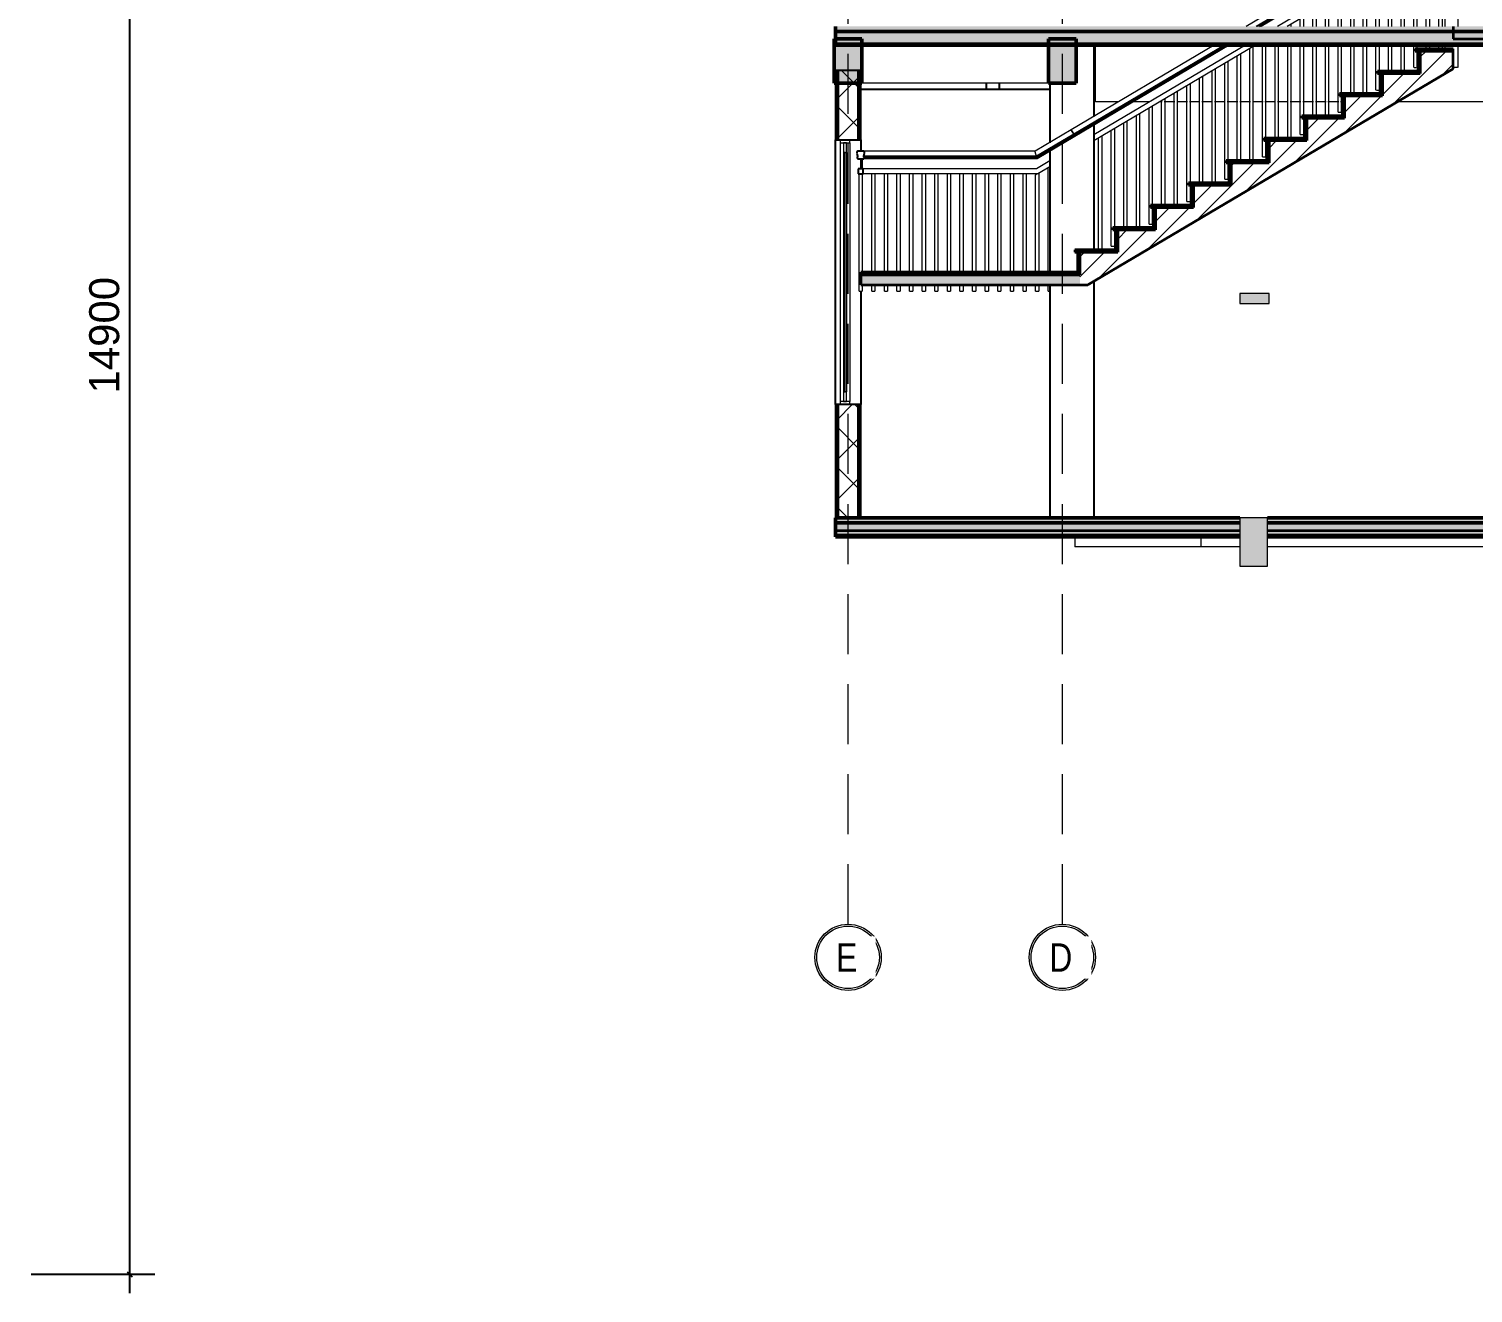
# Model space of a CAD drawing. Header units: millimetres. Extents: x -20510 to 108935, y -243239 to 20306.
# Drawn here: x 43600 to 55059, y -70150 to -60120 of the extents above; entities that cross this region are included whole.
import ezdxf

# ---------------------------------------------------------------- set-up
doc = ezdxf.new("R2010")
doc.units = ezdxf.units.MM
doc.linetypes.add('Hidden', pattern=[714.375, 476.25, -238.125])
for name, color, linetype, lineweight in [('A-ANNO-DIMS', 1, 'Continuous', 9), ('A-DETL', 8, 'Continuous', 9), ('A-DETL-GENF', 8, 'Continuous', 18), ('A-FLOR', 7, 'Continuous', 9), ('A-FLOR-HRAL', 2, 'Continuous', 9), ('A-FLOR-MCUT', 7, 'Continuous', 50), ('A-FLOR-PATT', 8, 'Continuous', 9), ('A-GLAZ', 4, 'Continuous', 18), ('A-WALL', 7, 'Continuous', 25), ('A-WALL-PATT', 8, 'Continuous', 18), ('S-BEAM', 7, 'Continuous', 9), ('S-COLS', 7, 'Continuous', 25), ('S-FNDN', 7, 'Continuous', 9), ('S-GRID', 1, 'Continuous', 9), ('S-GRID-IDEN', 1, 'Continuous', 9), ('S-STRS', 2, 'Continuous', 18)]:
    doc.layers.add(name, color=color, linetype=linetype, lineweight=lineweight)
doc.styles.add('Arial_1', font='arial.ttf', dxfattribs={"width": 0.8, "height": 200})
doc.styles.add('Arial_5', font='arial.ttf', dxfattribs={"height": 238.125})
doc.dimstyles.new('SecretInternalLinAngDimStyle5p4736185', dxfattribs={"dimscale": 304.8, "dimtxt": 242.94927, "dimasz": 0.130208, "dimexe": 0.656168, "dimexo": 0.0625, "dimgap": 0.260417, "dimtad": 1, "dimdec": 0, "dimrnd": 100, "dimzin": 0, "dimdsep": 46, "dimtxsty": 'Arial_5', "dimblk1": 'OBLIQUE', "dimblk2": 'OBLIQUE', "dimsah": 1, "dimcen": 0.09, "dimdle": 0.492126, "dimazin": 0, "dimtfac": 1, "dimtdec": 4, "dimtix": 1, "dimtmove": 0, "dimatfit": 3, "dimfxl": 2.624672, "dimfxlon": 1, "dimtvp": 1, "dimtolj": 1, "dimtzin": 0, "dimarcsym": 2})
pattern_1 = [(0, (59370.136, -57999.29), (304.8, 76.2), [25.146, -203.454, 25.146, -203.454, -1219.2]), (0, (59370.136, -57999.29), (304.8, 76.2), [-457.2, 25.146, -432.054, 25.146, -203.454, -533.4]), (0, (59370.136, -57999.29), (304.8, 76.2), [-1143, 25.146, -127.254, 25.146, -355.854]), (120, (59484.436, -57961.19), (-218.39114, 225.86454), [25.146, -203.454, 25.146, -203.454, -1219.2]), (120, (59484.436, -57961.19), (-218.39114, 225.86454), [-457.2, 25.146, -432.054, 25.146, -203.454, -533.4]), (120, (59484.436, -57961.19), (-218.39114, 225.86454), [-1143, 25.146, -127.254, 25.146, -355.854]), (240, (59522.536, -57808.79), (-86.40886, -302.06454), [25.146, -203.454, 25.146, -203.454, -1219.2]), (240, (59522.536, -57808.79), (-86.40886, -302.06454), [-457.2, 25.146, -432.054, 25.146, -203.454, -533.4]), (240, (59522.536, -57808.79), (-86.40886, -302.06454), [-1143, 25.146, -127.254, 25.146, -355.854])]
pattern_2 = [(45, (59370.14, -57999.29), (-79.5495, 79.5495), [])]

# ---------------------------------------------------------------- blocks, each defined once
blk = doc.blocks.new('_Oblique')
at = {"color": 0, "linetype": 'ByBlock', "lineweight": -2}
blk.add_line((-0.5, -0.5), (0.5, 0.5), dxfattribs=at)
blk = doc.blocks.new('DIMBLOCK89-03_MẶT BẰNG TẦNG 3')
at = {"layer": 'A-ANNO-DIMS', "color": 0, "lineweight": -2, "transparency": 16777216}
for p, q in [((44400, -70150), (44400, -54950)), ((43619, -55100), (44600, -55100)), ((43619, -70000), (44600, -70000))]:
    blk.add_line(p, q, dxfattribs=at)
at = {"layer": 'Defpoints', "color": 0, "transparency": 16777216}
for p in [(43600, -55100), (44400, -55100), (43600, -70000)]:
    blk.add_point(p, dxfattribs=at)
at = {"layer": 'A-ANNO-DIMS', "color": 0, "lineweight": -2, "transparency": 16777216, "xscale": 39.6875, "yscale": 39.6875, "zscale": 39.6875}
for p, rotation in [((44400, -55100), 90), ((44400, -70000), 270)]:
    blk.add_blockref('_Oblique', p, dxfattribs=dict(at, rotation=rotation))
at = {"layer": 'A-ANNO-DIMS', "color": 0, "transparency": 16777216, "insert": (44199, -62550), "char_height": 238.1, "width": 1098.88, "attachment_point": 5, "rotation": 90, "style": 'Arial_5'}
blk.add_mtext('\\A1;14900', dxfattribs=at)
blk = doc.blocks.new('CUA SO 2 CANH NHOM KINH O O THOANG - K3_3100x2100-2404852-MẶT CẮT 3-3')
at = {"layer": 'A-GLAZ'}
for p, q in [((-14887, 3000), (-14963, 3000)), ((-14963, 3000), (-14963, 2975)), ((-14887, 2975), (-14887, 3000)), ((-14963, 2975), (-14887, 2975)), ((-14912.5, 2975), (-14937.5, 2975)), ((-14937.5, 2975), (-14937.5, 2899)), ((-14937.5, 2899), (-14912.5, 2899)), ((-14922.5, 2899), (-14927.5, 2899)), ((-14927.5, 2899), (-14927.5, 1001)), ((-14922.5, 1001), (-14922.5, 2899)), ((-14912.5, 2899), (-14912.5, 2975)), ((-14887, 925), (-14963, 925)), ((-14963, 925), (-14963, 900)), ((-14912.5, 1001), (-14937.5, 1001)), ((-14937.5, 1001), (-14937.5, 925)), ((-14937.5, 925), (-14912.5, 925)), ((-14927.5, 1001), (-14922.5, 1001)), ((-14912.5, 925), (-14912.5, 1001)), ((-14887, 900), (-14887, 925)), ((-14963, 900), (-14887, 900))]:
    blk.add_line(p, q, dxfattribs=at)
at = {"layer": 'A-GLAZ', "lineweight": 18}
for p, q in [((-14963, 2975), (-14963, 925)), ((-14937.5, 2899), (-14937.5, 1001)), ((-14912.5, 2899), (-14912.5, 1001)), ((-14887, 2975), (-14887, 925))]:
    blk.add_line(p, q, dxfattribs=at)
blk = doc.blocks.new('M_Concrete-Rectangular-Column - COT250X350-V2-MẶT CẮT 3-3')
at = {"layer": 'S-COLS'}
for p, q in [((-12950, 3750), (-12950, 3184)), ((-13300, 3450), (-13300, 2977)), ((-12950, 3116), (-12950, 2127)), ((-13300, 2909), (-13300, 1950)), ((-13300, 1850), (-13300, 0)), ((-12950, 1879), (-12950, 0))]:
    blk.add_line(p, q, dxfattribs=at)
blk = doc.blocks.new('Railing - 150mm-2368385-MẶT CẮT 3-3')
at = {"layer": 'A-FLOR-HRAL'}
for p, q in [((-10150, 4698), (-10150, 4708)), ((-10075, 4708), (-10150, 4708)), ((-10075, 4708), (-10075, 4698)), ((-10175, 4679), (-10175, 4688)), ((-10050, 4688), (-10175, 4688)), ((-10050, 4679), (-10169, 4679)), ((-10162, 4688), (-10162, 4698)), ((-10062, 4698), (-10162, 4698)), ((-10162, 3900), (-10162, 4679)), ((-10062, 4698), (-10062, 4688)), ((-10062, 4679), (-10062, 3900)), ((-10050, 4688), (-10050, 4679)), ((-10162, 3723), (-10162, 3750)), ((-10062, 3750), (-10062, 3573)), ((-10064, 3573), (-10100, 3573))]:
    blk.add_line(p, q, dxfattribs=at)
at = {"layer": 'A-FLOR-HRAL', "flags": 128}
for points in [[(-10112, 4848), (-10115, 4848), (-10118, 4847), (-10121, 4847), (-10124, 4847), (-10127, 4846), (-10130, 4846), (-10133, 4845), (-10136, 4844), (-10139, 4843), (-10142, 4842), (-10144, 4841), (-10147, 4839), (-10150, 4838), (-10152, 4836), (-10155, 4835), (-10157, 4833), (-10160, 4831), (-10162, 4829), (-10164, 4827), (-10166, 4825), (-10168, 4823), (-10170, 4821), (-10172, 4818), (-10174, 4816), (-10176, 4813), (-10177, 4811), (-10179, 4808), (-10180, 4805), (-10181, 4803), (-10182, 4800), (-10183, 4797), (-10184, 4794), (-10185, 4791), (-10186, 4788), (-10186, 4785), (-10187, 4783), (-10187, 4780), (-10187, 4777), (-10187, 4774), (-10187, 4771), (-10187, 4768), (-10187, 4765), (-10187, 4762), (-10186, 4759), (-10186, 4756), (-10185, 4753), (-10184, 4750), (-10183, 4747), (-10182, 4744), (-10181, 4742), (-10179, 4739), (-10178, 4736), (-10176, 4734), (-10175, 4731), (-10173, 4729), (-10171, 4726), (-10169, 4724), (-10167, 4722), (-10165, 4719), (-10163, 4717), (-10161, 4715), (-10159, 4714), (-10156, 4712), (-10154, 4710), (-10151, 4708), (-10150, 4708)], [(-10075, 4708), (-10072, 4709), (-10070, 4711), (-10067, 4713), (-10065, 4715), (-10063, 4717), (-10061, 4719), (-10059, 4721), (-10056, 4723), (-10055, 4725), (-10053, 4728), (-10051, 4730), (-10049, 4732), (-10048, 4735), (-10046, 4738), (-10045, 4740), (-10044, 4743), (-10042, 4746), (-10041, 4749), (-10041, 4751), (-10040, 4754), (-10039, 4757), (-10039, 4760), (-10038, 4763), (-10038, 4766), (-10038, 4769), (-10038, 4772), (-10038, 4775), (-10038, 4778), (-10038, 4781), (-10038, 4784), (-10039, 4787), (-10040, 4790), (-10040, 4793), (-10041, 4796), (-10042, 4799), (-10043, 4801), (-10044, 4804), (-10046, 4807), (-10047, 4810), (-10049, 4812), (-10050, 4815), (-10052, 4817), (-10054, 4819), (-10056, 4822), (-10058, 4824), (-10060, 4826), (-10062, 4828), (-10064, 4830), (-10067, 4832), (-10069, 4834), (-10072, 4836), (-10074, 4837), (-10077, 4839), (-10079, 4840), (-10082, 4841), (-10085, 4842), (-10088, 4843), (-10090, 4844), (-10093, 4845), (-10096, 4846), (-10099, 4847), (-10102, 4847), (-10105, 4847), (-10108, 4848), (-10111, 4848), (-10112, 4848)]]:
    blk.add_lwpolyline(points, dxfattribs=at)
blk = doc.blocks.new('Railing - 25mm-2368058-MẶT CẮT 3-3')
at = {"layer": 'A-FLOR-HRAL'}
blk.add_line((-14787.1, 2850), (-14787.1, 2770), dxfattribs=at)
blk = doc.blocks.new('Railing - 25mm-2368067-MẶT CẮT 3-3')
at = {"layer": 'A-FLOR-HRAL'}
for p, q in [((-14812.1, 1800), (-14812.1, 2730)), ((-14787.1, 2730), (-14787.1, 1950)), ((-14787.1, 1850), (-14787.1, 1800)), ((-14812.1, 1800), (-14787.1, 1800))]:
    blk.add_line(p, q, dxfattribs=at)
blk = doc.blocks.new('Railing - 25mm-V3-MẶT CẮT 3-3')
at = {"layer": 'A-FLOR-HRAL'}
for p, q in [((-14712.1, 1950), (-14712.1, 2730)), ((-14687.1, 2730), (-14687.1, 1950)), ((-14712.1, 1800), (-14712.1, 1850)), ((-14687.1, 1850), (-14687.1, 1800)), ((-14712.1, 1800), (-14699.6, 1800)), ((-14699.6, 1800), (-14687.1, 1800))]:
    blk.add_line(p, q, dxfattribs=at)
blk = doc.blocks.new('Railing - 25mm-2384799-MẶT CẮT 3-3')
at = {"layer": 'A-FLOR-HRAL'}
for p, q in [((-13412, 1950), (-13412, 2723)), ((-13387, 2734), (-13387, 1950)), ((-13412, 1800), (-13412, 1850)), ((-13387, 1850), (-13387, 1800)), ((-13412, 1800), (-13400, 1800)), ((-13400, 1800), (-13387, 1800))]:
    blk.add_line(p, q, dxfattribs=at)
at = {"layer": 'A-FLOR-HRAL', "flags": 128}
blk.add_lwpolyline([(-13412, 2723), (-13412, 2723), (-13409, 2724), (-13405, 2727), (-13400, 2730)], dxfattribs=at)
blk = doc.blocks.new('Railing - 25mm-2384801-MẶT CẮT 3-3')
at = {"layer": 'A-FLOR-HRAL'}
for p, q in [((-13312, 1950), (-13312, 2779)), ((-13312, 1800), (-13312, 1850)), ((-13312, 1800), (-13300, 1800))]:
    blk.add_line(p, q, dxfattribs=at)
blk = doc.blocks.new('Railing - 25mm-2384781-MẶT CẮT 3-3')
at = {"layer": 'A-FLOR-HRAL'}
for p, q in [((-12912, 2127), (-12912, 3015)), ((-12888, 3030), (-12888, 2127))]:
    blk.add_line(p, q, dxfattribs=at)
blk = doc.blocks.new('Railing - 25mm-2384783-MẶT CẮT 3-3')
at = {"layer": 'A-FLOR-HRAL'}
for p, q in [((-12812, 2155), (-12812, 3074)), ((-12787, 3089), (-12787, 2305)), ((-12787, 2285), (-12787, 2155)), ((-12812, 2155), (-12800, 2155)), ((-12800, 2155), (-12787, 2155))]:
    blk.add_line(p, q, dxfattribs=at)
blk = doc.blocks.new('Railing - 25mm-2384779-MẶT CẮT 3-3')
at = {"layer": 'A-FLOR-HRAL'}
for p, q in [((-12712, 2305), (-12712, 3133)), ((-12687, 3148), (-12687, 2305))]:
    blk.add_line(p, q, dxfattribs=at)
blk = doc.blocks.new('Railing - 25mm-V4-MẶT CẮT 3-3')
at = {"layer": 'A-FLOR-HRAL'}
for p, q in [((-11612, 2864), (-11612, 3750)), ((-11587, 3750), (-11587, 3014)), ((-11587, 2994), (-11587, 2864)), ((-11612, 2864), (-11600, 2864)), ((-11600, 2864), (-11587, 2864))]:
    blk.add_line(p, q, dxfattribs=at)
blk = doc.blocks.new('Railing - 25mm-V5-MẶT CẮT 3-3')
at = {"layer": 'A-FLOR-HRAL'}
for p, q in [((-11512, 3014), (-11512, 3750)), ((-11487, 3750), (-11487, 3014))]:
    blk.add_line(p, q, dxfattribs=at)
blk = doc.blocks.new('Railing - 25mm-V6-MẶT CẮT 3-3')
at = {"layer": 'A-FLOR-HRAL'}
for p, q in [((-11412, 3900), (-11412, 3901)), ((-11387, 3916), (-11387, 3900)), ((-11412, 3014), (-11412, 3750)), ((-11387, 3750), (-11387, 3014))]:
    blk.add_line(p, q, dxfattribs=at)
blk = doc.blocks.new('Railing - 25mm-V7-MẶT CẮT 3-3')
at = {"layer": 'A-FLOR-HRAL'}
for p, q in [((-11312, 3900), (-11312, 3960)), ((-11287, 3975), (-11287, 3900)), ((-11312, 3041), (-11312, 3750)), ((-11287, 3750), (-11287, 3191)), ((-11287, 3171), (-11287, 3041)), ((-11312, 3041), (-11300, 3041)), ((-11300, 3041), (-11287, 3041))]:
    blk.add_line(p, q, dxfattribs=at)
blk = doc.blocks.new('Railing - 25mm-V8-MẶT CẮT 3-3')
at = {"layer": 'A-FLOR-HRAL'}
for p, q in [((-11212, 3900), (-11212, 4019)), ((-11187, 4034), (-11187, 3900)), ((-11212, 3191), (-11212, 3750)), ((-11187, 3750), (-11187, 3191))]:
    blk.add_line(p, q, dxfattribs=at)
blk = doc.blocks.new('Railing - 25mm-V9-MẶT CẮT 3-3')
at = {"layer": 'A-FLOR-HRAL'}
for p, q in [((-11112, 3900), (-11112, 4078)), ((-11087, 4093), (-11087, 3900)), ((-11112, 3191), (-11112, 3750)), ((-11087, 3750), (-11087, 3191))]:
    blk.add_line(p, q, dxfattribs=at)
blk = doc.blocks.new('Railing - 25mm-V10-MẶT CẮT 3-3')
at = {"layer": 'A-FLOR-HRAL'}
for p, q in [((-11012, 3900), (-11012, 4138)), ((-10987, 4152), (-10987, 3900)), ((-11012, 3218), (-11012, 3750)), ((-10987, 3750), (-10987, 3368)), ((-10987, 3348), (-10987, 3218)), ((-11012, 3218), (-11000, 3218)), ((-11000, 3218), (-10987, 3218))]:
    blk.add_line(p, q, dxfattribs=at)
blk = doc.blocks.new('Railing - 25mm-V11-MẶT CẮT 3-3')
at = {"layer": 'A-FLOR-HRAL'}
for p, q in [((-10912, 3900), (-10912, 4197)), ((-10887, 4211), (-10887, 3900)), ((-10912, 3368), (-10912, 3750)), ((-10887, 3750), (-10887, 3368))]:
    blk.add_line(p, q, dxfattribs=at)
blk = doc.blocks.new('Railing - 25mm-V12-MẶT CẮT 3-3')
at = {"layer": 'A-FLOR-HRAL'}
for p, q in [((-10812, 3900), (-10812, 4255)), ((-10787, 4271), (-10787, 3900)), ((-10812, 3368), (-10812, 3750)), ((-10787, 3750), (-10787, 3368))]:
    blk.add_line(p, q, dxfattribs=at)
blk = doc.blocks.new('Railing - 25mm-V13-MẶT CẮT 3-3')
at = {"layer": 'A-FLOR-HRAL'}
for p, q in [((-10712, 3900), (-10712, 4315)), ((-10687, 4330), (-10687, 3900)), ((-10712, 3395), (-10712, 3750)), ((-10687, 3750), (-10687, 3545)), ((-10687, 3525), (-10687, 3395)), ((-10708, 3395), (-10700, 3395)), ((-10700, 3395), (-10692, 3395))]:
    blk.add_line(p, q, dxfattribs=at)
blk = doc.blocks.new('Railing - 25mm-V14-MẶT CẮT 3-3')
at = {"layer": 'A-FLOR-HRAL'}
for p, q in [((-10612, 3900), (-10612, 4374)), ((-10587, 4389), (-10587, 3900)), ((-10612, 3545), (-10612, 3750)), ((-10587, 3750), (-10587, 3545))]:
    blk.add_line(p, q, dxfattribs=at)
blk = doc.blocks.new('Railing - 25mm-V15-MẶT CẮT 3-3')
at = {"layer": 'A-FLOR-HRAL'}
for p, q in [((-10512, 3900), (-10512, 4433)), ((-10487, 4448), (-10487, 3900)), ((-10512, 3545), (-10512, 3750)), ((-10487, 3750), (-10487, 3545))]:
    blk.add_line(p, q, dxfattribs=at)
blk = doc.blocks.new('Railing - 25mm-V16-MẶT CẮT 3-3')
at = {"layer": 'A-FLOR-HRAL'}
for p, q in [((-10412, 3900), (-10412, 4492)), ((-10387, 4503), (-10387, 3900)), ((-10412, 3573), (-10412, 3750)), ((-10387, 3750), (-10387, 3723)), ((-10387, 3703), (-10387, 3573)), ((-10408, 3573), (-10400, 3573)), ((-10400, 3573), (-10392, 3573))]:
    blk.add_line(p, q, dxfattribs=at)
blk = doc.blocks.new('Railing - 25mm-V17-MẶT CẮT 3-3')
at = {"layer": 'A-FLOR-HRAL'}
for p, q in [((-10312, 3900), (-10312, 4503)), ((-10287, 4503), (-10287, 3900)), ((-10312, 3723), (-10312, 3750)), ((-10287, 3750), (-10287, 3723))]:
    blk.add_line(p, q, dxfattribs=at)
blk = doc.blocks.new('Railing - Railing-2368377-MẶT CẮT 3-3')
at = {"layer": 'A-FLOR-HRAL'}
for p, q in [((-10416, 4683), (-11742, 3900)), ((-10405, 4642), (-11661, 3900)), ((-10404, 4637), (-11651, 3900)), ((-10404, 4637), (-11651, 3900)), ((-11636, 3900), (-10402, 4629)), ((-10402, 4629), (-11636, 3900)), ((-10400, 4623), (-11623, 3900)), ((-10166, 4683), (-10416, 4683)), ((-10405, 4642), (-10412, 4668)), ((-10154, 4642), (-10405, 4642)), ((-10153, 4637), (-10404, 4637)), ((-10154, 4637), (-10404, 4637)), ((-10402, 4629), (-10153, 4629)), ((-10154, 4629), (-10402, 4629)), ((-10154, 4623), (-10400, 4623)), ((-10405, 4543), (-11493, 3900)), ((-10395, 4503), (-11415, 3900)), ((-10156, 4543), (-10405, 4543)), ((-10156, 4503), (-10395, 4503)), ((-11996, 3750), (-13131, 3079)), ((-11914, 3750), (-13110, 3044)), ((-11905, 3750), (-13107, 3040)), ((-11905, 3750), (-13107, 3040)), ((-13103, 3033), (-11890, 3750)), ((-11890, 3750), (-13103, 3033)), ((-11877, 3750), (-13100, 3027)), ((-11668, 3750), (-12950, 2993)), ((-11747, 3750), (-12950, 3039)), ((-13131, 3079), (-13416, 2910)), ((-13110, 3044), (-13405, 2869)), ((-13107, 3040), (-13404, 2864)), ((-13107, 3040), (-13404, 2864)), ((-13402, 2857), (-13103, 3033)), ((-13103, 3033), (-13402, 2857)), ((-13100, 3027), (-13400, 2850)), ((-13123, 3066), (-13130, 3078)), ((-13130, 3078), (-13123, 3066)), ((-13123, 3066), (-13110, 3044)), ((-13110, 3044), (-13123, 3066)), ((-13110, 3044), (-13107, 3040)), ((-13107, 3040), (-13110, 3044)), ((-13103, 3033), (-13107, 3040)), ((-13107, 3040), (-13103, 3033)), ((-13103, 3033), (-13100, 3027)), ((-13100, 3027), (-13103, 3033)), ((-13416, 2910), (-14782, 2910)), ((-13405, 2869), (-14774, 2869)), ((-13405, 2869), (-13412, 2895)), ((-13405, 2770), (-14780, 2770)), ((-13404, 2864), (-14774, 2864)), ((-13404, 2864), (-14774, 2864)), ((-14774, 2857), (-13402, 2857)), ((-13402, 2857), (-14774, 2857)), ((-13400, 2850), (-14774, 2850)), ((-13300, 2832), (-13405, 2770)), ((-13300, 2786), (-13395, 2730)), ((-13395, 2730), (-14780, 2730))]:
    blk.add_line(p, q, dxfattribs=at)
at = {"layer": 'A-FLOR-HRAL', "lineweight": 25}
for p, q in [((-14830, 2895), (-14825, 2869)), ((-14825, 2869), (-14825, 2864)), ((-14782, 2910), (-14818, 2910)), ((-14774, 2869), (-14769, 2895)), ((-14774, 2864), (-14774, 2869)), ((-14825, 2857), (-14825, 2850)), ((-14825, 2850), (-14774, 2850)), ((-14820, 2770), (-14820, 2730)), ((-14780, 2770), (-14820, 2770)), ((-14780, 2730), (-14780, 2770)), ((-14774, 2850), (-14774, 2857)), ((-14820, 2730), (-14780, 2730))]:
    blk.add_line(p, q, dxfattribs=at)
at = {"layer": 'A-FLOR-HRAL', "flags": 128}
for points in [[(-14772, 2906), (-14773, 2907), (-14776, 2909), (-14778, 2910), (-14782, 2910)], [(-14769, 2895), (-14769, 2898), (-14770, 2902), (-14771, 2904), (-14772, 2906)], [(-14774, 2857), (-14773, 2857), (-14772, 2857), (-14772, 2858), (-14771, 2859), (-14771, 2859), (-14770, 2860), (-14771, 2861), (-14771, 2862), (-14772, 2863), (-14772, 2864), (-14773, 2864), (-14774, 2864)]]:
    blk.add_lwpolyline(points, dxfattribs=at)
at = {"layer": 'A-FLOR-HRAL', "lineweight": 25}
for centre, radius, start, end in [((-14818, 2898), 12.7, 90, 190.8855), ((-14782, 2898), 12.7, 349.1145, 90), ((-14825, 2860), 3.8, 90, 270), ((-14774, 2860), 3.8, 270, 90)]:
    blk.add_arc(centre, radius, start, end, dxfattribs=at)
at = {"layer": 'A-FLOR-HRAL'}
for points, knots in [([(-10412, 4668), (-10413, 4669), (-10413, 4671), (-10414, 4674), (-10415, 4677), (-10416, 4681), (-10416, 4683), (-10416, 4683), (-10416, 4683)], [0, 0, 0, 0, 0.142857, 0.285714, 0.428571, 0.571429, 0.857143, 1, 1, 1, 1]), ([(-10402, 4629), (-10402, 4629), (-10402, 4630), (-10402, 4630), (-10402, 4631), (-10403, 4632), (-10403, 4633), (-10403, 4634), (-10403, 4635), (-10404, 4636), (-10404, 4636), (-10404, 4637), (-10404, 4637), (-10404, 4637)], [0, 0, 0, 0, 0.166667, 0.25, 0.333333, 0.416667, 0.5, 0.583333, 0.666667, 0.75, 0.833333, 0.916667, 1, 1, 1, 1]), ([(-13412, 2895), (-13413, 2896), (-13413, 2898), (-13414, 2902), (-13415, 2904), (-13416, 2908), (-13416, 2910), (-13416, 2910), (-13416, 2910)], [0, 0, 0, 0, 0.142857, 0.285714, 0.428571, 0.571429, 0.857143, 1, 1, 1, 1]), ([(-13402, 2857), (-13402, 2857), (-13402, 2857), (-13402, 2858), (-13402, 2859), (-13403, 2859), (-13403, 2860), (-13403, 2861), (-13403, 2862), (-13404, 2863), (-13404, 2864), (-13404, 2864), (-13404, 2864), (-13404, 2864)], [0, 0, 0, 0, 0.166667, 0.25, 0.333333, 0.416667, 0.5, 0.583333, 0.666667, 0.75, 0.833333, 0.916667, 1, 1, 1, 1])]:
    blk.add_open_spline(points, degree=3, knots=knots, dxfattribs=at)
for name, p in [('Railing - 150mm-2368385-MẶT CẮT 3-3', (0, 0)), ('Railing - 25mm-V16-MẶT CẮT 3-3', (0, 0)), ('Railing - 25mm-V17-MẶT CẮT 3-3', (0, 0)), ('Railing - 25mm-V17-MẶT CẮT 3-3', (100, 0)), ('Railing - 25mm-V14-MẶT CẮT 3-3', (0, 0)), ('Railing - 25mm-V15-MẶT CẮT 3-3', (0, 0)), ('Railing - 25mm-V12-MẶT CẮT 3-3', (0, 0)), ('Railing - 25mm-V13-MẶT CẮT 3-3', (0, 0)), ('Railing - 25mm-V10-MẶT CẮT 3-3', (0, 0)), ('Railing - 25mm-V11-MẶT CẮT 3-3', (0, 0)), ('Railing - 25mm-V8-MẶT CẮT 3-3', (0, 0)), ('Railing - 25mm-V9-MẶT CẮT 3-3', (0, 0)), ('Railing - 25mm-V6-MẶT CẮT 3-3', (0, 0)), ('Railing - 25mm-V7-MẶT CẮT 3-3', (0, 0)), ('Railing - 25mm-2384779-MẶT CẮT 3-3', (900, 532)), ('Railing - 25mm-2384781-MẶT CẮT 3-3', (1200, 709)), ('Railing - 25mm-V4-MẶT CẮT 3-3', (0, 0)), ('Railing - 25mm-V5-MẶT CẮT 3-3', (0, 0)), ('Railing - 25mm-2384781-MẶT CẮT 3-3', (900, 532)), ('Railing - 25mm-2384783-MẶT CẮT 3-3', (900, 532)), ('Railing - 25mm-2384783-MẶT CẮT 3-3', (600, 355)), ('Railing - 25mm-2384779-MẶT CẮT 3-3', (600, 355)), ('Railing - 25mm-2384779-MẶT CẮT 3-3', (300, 177)), ('Railing - 25mm-2384781-MẶT CẮT 3-3', (600, 355)), ('Railing - 25mm-2384783-MẶT CẮT 3-3', (300, 177)), ('Railing - 25mm-2384779-MẶT CẮT 3-3', (0, 0)), ('Railing - 25mm-2384781-MẶT CẮT 3-3', (300, 177)), ('Railing - 25mm-2384781-MẶT CẮT 3-3', (0, 0)), ('Railing - 25mm-2384783-MẶT CẮT 3-3', (0, 0)), ('Railing - 25mm-2368058-MẶT CẮT 3-3', (0, 0)), ('Railing - 25mm-2384801-MẶT CẮT 3-3', (0, 0)), ('Railing - 25mm-2368067-MẶT CẮT 3-3', (0, 0)), ('Railing - 25mm-V3-MẶT CẮT 3-3', (0, 0)), ('Railing - 25mm-V3-MẶT CẮT 3-3', (100, 0)), ('Railing - 25mm-V3-MẶT CẮT 3-3', (200, 0)), ('Railing - 25mm-V3-MẶT CẮT 3-3', (300, 0)), ('Railing - 25mm-V3-MẶT CẮT 3-3', (400, 0)), ('Railing - 25mm-V3-MẶT CẮT 3-3', (500, 0)), ('Railing - 25mm-V3-MẶT CẮT 3-3', (600, 0)), ('Railing - 25mm-V3-MẶT CẮT 3-3', (700, 0)), ('Railing - 25mm-V3-MẶT CẮT 3-3', (800, 0)), ('Railing - 25mm-V3-MẶT CẮT 3-3', (900, 0)), ('Railing - 25mm-V3-MẶT CẮT 3-3', (1000, 0)), ('Railing - 25mm-V3-MẶT CẮT 3-3', (1100, 0)), ('Railing - 25mm-V3-MẶT CẮT 3-3', (1200, 0)), ('Railing - 25mm-2384799-MẶT CẮT 3-3', (0, 0))]:
    blk.add_blockref(name, p)
blk = doc.blocks.new('dam betong - 220X350-2382505-MẶT CẮT 3-3')
at = {"layer": 'S-BEAM'}
blk.add_hatch(color=256, dxfattribs=at).paths.add_polyline_path([(-14790, 3450), (-14790, 3800), (-15010, 3800), (-15010, 3450), (-14962, 3450)])
at = {"layer": 'S-BEAM', "lineweight": 50}
for p, q in [((-14790, 3800), (-15010, 3800)), ((-15010, 3800), (-15010, 3450)), ((-14790, 3450), (-14790, 3800)), ((-15010, 3450), (-14790, 3450))]:
    blk.add_line(p, q, dxfattribs=at)
blk = doc.blocks.new('Grid - TRUC  D1-102336-MẶT CẮT 3-3')
at = {"layer": 'S-GRID-IDEN'}
for radius in [263, 248]:
    blk.add_circle((0, -3486), radius, dxfattribs=at)

msp = doc.modelspace()

# ---------------------------------------------------------------- hatches: boundary and pattern name
at = {"layer": 'A-DETL-GENF'}
for points in [[(53442.2, -62300), (53442.2, -62220), (53207.2, -62220), (53207.2, -62300), (53312.3, -62300)], [(53207.2, -64381.8), (53427.2, -64381.8), (53427.2, -64000), (53207.2, -64000), (53207.2, -64245.1)]]:
    msp.add_hatch(color=7, dxfattribs=at).paths.add_polyline_path(points)
at = {"layer": 'A-FLOR-PATT'}
for points in [[(64937.3, -60140), (65100.4, -60140), (65100.4, -60100), (50000, -60100), (50000, -60140), (64773.6, -60140)], [(54704, -60240), (65100.4, -60240), (65100.4, -60140), (50000, -60140), (50000, -60240), (54622.2, -60240)]]:
    msp.add_hatch(color=256, dxfattribs=at).paths.add_polyline_path(points)
at = {"layer": 'A-FLOR-PATT', "lineweight": 18}
msp.add_hatch(color=256, dxfattribs=at).paths.add_polyline_path([(65100.4, -60250), (65100.4, -60240), (50000, -60240), (50000, -60250), (64937.3, -60250)])
at = {"layer": 'A-FLOR-PATT'}
h = msp.add_hatch(color=256, dxfattribs=at)
h.paths.add_polyline_path([(65100.4, -64040), (65100.4, -64000), (58639, -64000), (58719, -64040), (64773.6, -64040)])
h.paths.add_polyline_path([(51347.5, -64040), (53207.2, -64040), (53207.2, -64000), (50000, -64000), (50000, -64040)])
h.paths.add_polyline_path([(53427.2, -64040), (58495.4, -64040), (58415.4, -64000), (53427.2, -64000)])
h = msp.add_hatch(color=256, dxfattribs=at)
h.paths.add_polyline_path([(64773.6, -64140), (65100.4, -64140), (65100.4, -64040), (58719, -64040), (58749, -64055), (58749, -64140), (64446.1, -64140)])
h.paths.add_polyline_path([(51347.5, -64140), (53207.2, -64140), (53207.2, -64040), (50000, -64040), (50000, -64140)])
h.paths.add_polyline_path([(53427.2, -64140), (58529, -64140), (58529, -64056.8), (58495.4, -64040), (53427.2, -64040)])
at = {"layer": 'A-FLOR-PATT', "lineweight": 18}
h = msp.add_hatch(color=256, dxfattribs=at)
h.paths.add_polyline_path([(65100.4, -64150), (65100.4, -64140), (58749, -64140), (58749, -64150), (64773.6, -64150)])
h.paths.add_polyline_path([(50000, -64150), (53207.2, -64150), (53207.2, -64140), (50000, -64140)])
h.paths.add_polyline_path([(53427.2, -64150), (58529, -64150), (58529, -64140), (53427.2, -64140)])
at = {"layer": 'A-WALL-PATT', "lineweight": 18}
h = msp.add_hatch(dxfattribs=at)
h.set_pattern_fill('FP_1', color=256, style=0, pattern_type=2)
h.set_pattern_definition(pattern_1)
h.paths.add_polyline_path([(50015, -64000), (50015, -63100), (50000, -63100), (50000, -64000)])
h.paths.add_polyline_path([(50015, -61000), (50015, -60450), (50000, -60450), (50000, -61000)])
h = msp.add_hatch(dxfattribs=at)
h.set_pattern_fill('FP_2', color=256, style=0, pattern_type=2)
h.set_pattern_definition([(45, (59370.14, -57999.3), (-159.099, 159.099), []), (135, (59370.14, -57999.3), (-159.099, -159.099), [])])
h.paths.add_polyline_path([(50015, -64000), (50185, -64000), (50185, -63100), (50015, -63100), (50015, -63186.2)])
h.paths.add_polyline_path([(50015, -61000), (50185, -61000), (50185, -60450), (50015, -60450)])
h = msp.add_hatch(dxfattribs=at)
h.set_pattern_fill('FP_1', color=256, style=0, pattern_type=2)
h.set_pattern_definition(pattern_1)
h.paths.add_polyline_path([(50200, -64000), (50200, -63100), (50185, -63100), (50185, -64000)])
h.paths.add_polyline_path([(50200, -61000), (50200, -60450), (50185, -60450), (50185, -61000)])
at = {"layer": 'S-BEAM'}
msp.add_hatch(color=256, dxfattribs=at).paths.add_polyline_path([(51756.8, -60550), (51910, -60550), (51910, -60200), (51690, -60200), (51690, -60550)])
at = {"layer": 'S-STRS', "lineweight": 18}
h = msp.add_hatch(dxfattribs=at)
h.set_pattern_fill('FP_3', color=256, style=0, pattern_type=2)
h.set_pattern_definition(pattern_2)
h.paths.add_polyline_path([(51940, -62150), (52002.4, -62149.3), (54900, -60437.1), (54900, -60297.3), (54640, -60297.3), (54640, -60474.5), (54340, -60474.5), (54340, -60651.8), (54040, -60651.8), (54040, -60829.1), (53740, -60829.1), (53740, -61006.4), (53440, -61006.4), (53440, -61183.6), (53140, -61183.6), (53140, -61360.9), (52840, -61360.9), (52840, -61538.2), (52540, -61538.2), (52540, -61715.5), (52240, -61715.5), (52240, -61892.7), (51940, -61892.7), (51940, -62127.2)])
h = msp.add_hatch(dxfattribs=at)
h.set_pattern_fill('FP_3', color=256, style=0, pattern_type=2)
h.set_pattern_definition(pattern_2)
h.paths.add_polyline_path([(54900, -60297.3), (54900, -60277.3), (54600, -60277.3), (54600, -60297.3), (54867.8, -60297.3)])
h = msp.add_hatch(dxfattribs=at)
h.set_pattern_fill('FP_3', color=256, style=0, pattern_type=2)
h.set_pattern_definition(pattern_2)
h.paths.add_polyline_path([(54622.2, -60454.5), (54640, -60454.5), (54640, -60297.3), (54620, -60297.3), (54620, -60454.5)])
h = msp.add_hatch(dxfattribs=at)
h.set_pattern_fill('FP_3', color=256, style=0, pattern_type=2)
h.set_pattern_definition(pattern_2)
h.paths.add_polyline_path([(54540.3, -60474.5), (54640, -60474.5), (54640, -60454.5), (54300, -60454.5), (54300, -60474.5), (54458.4, -60474.5)])
h = msp.add_hatch(dxfattribs=at)
h.set_pattern_fill('FP_3', color=256, style=0, pattern_type=2)
h.set_pattern_definition(pattern_2)
h.paths.add_polyline_path([(54320, -60631.8), (54340, -60631.8), (54340, -60474.5), (54320, -60474.5), (54320, -60605)])
h = msp.add_hatch(dxfattribs=at)
h.set_pattern_fill('FP_3', color=256, style=0, pattern_type=2)
h.set_pattern_definition(pattern_2)
h.paths.add_polyline_path([(54294.7, -60651.8), (54340, -60651.8), (54340, -60631.8), (54000, -60631.8), (54000, -60651.8), (54212.8, -60651.8)])
h = msp.add_hatch(dxfattribs=at)
h.set_pattern_fill('FP_3', color=256, style=0, pattern_type=2)
h.set_pattern_definition(pattern_2)
h.paths.add_polyline_path([(54040, -60809.1), (54040, -60651.8), (54020, -60651.8), (54020, -60809.1)])
h = msp.add_hatch(dxfattribs=at)
h.set_pattern_fill('FP_3', color=256, style=0, pattern_type=2)
h.set_pattern_definition(pattern_2)
h.paths.add_polyline_path([(53967.2, -60829.1), (54040, -60829.1), (54040, -60809.1), (53700, -60809.1), (53700, -60829.1), (53885.4, -60829.1)])
h = msp.add_hatch(dxfattribs=at)
h.set_pattern_fill('FP_3', color=256, style=0, pattern_type=2)
h.set_pattern_definition(pattern_2)
h.paths.add_polyline_path([(53721.6, -60986.4), (53740, -60986.4), (53740, -60829.1), (53720, -60829.1), (53720, -60986.4)])
h = msp.add_hatch(dxfattribs=at)
h.set_pattern_fill('FP_3', color=256, style=0, pattern_type=2)
h.set_pattern_definition(pattern_2)
h.paths.add_polyline_path([(53721.6, -61006.4), (53740, -61006.4), (53740, -60986.4), (53400, -60986.4), (53400, -61006.4), (53639.8, -61006.4)])
h = msp.add_hatch(dxfattribs=at)
h.set_pattern_fill('FP_3', color=256, style=0, pattern_type=2)
h.set_pattern_definition(pattern_2)
h.paths.add_polyline_path([(53440, -61163.6), (53440, -61006.4), (53420, -61006.4), (53420, -61163.6)])
h = msp.add_hatch(dxfattribs=at)
h.set_pattern_fill('FP_3', color=256, style=0, pattern_type=2)
h.set_pattern_definition(pattern_2)
h.paths.add_polyline_path([(53394.2, -61183.6), (53440, -61183.6), (53440, -61163.6), (53100, -61163.6), (53100, -61183.6), (53312.3, -61183.6)])
h = msp.add_hatch(dxfattribs=at)
h.set_pattern_fill('FP_3', color=256, style=0, pattern_type=2)
h.set_pattern_definition(pattern_2)
h.paths.add_polyline_path([(53120, -61340.9), (53140, -61340.9), (53140, -61183.6), (53120, -61183.6), (53120, -61333)])
h = msp.add_hatch(dxfattribs=at)
h.set_pattern_fill('FP_3', color=256, style=0, pattern_type=2)
h.set_pattern_definition(pattern_2)
h.paths.add_polyline_path([(53066.7, -61360.9), (53140, -61360.9), (53140, -61340.9), (52800, -61340.9), (52800, -61360.9), (52984.8, -61360.9)])
h = msp.add_hatch(dxfattribs=at)
h.set_pattern_fill('FP_3', color=256, style=0, pattern_type=2)
h.set_pattern_definition(pattern_2)
h.paths.add_polyline_path([(52840, -61518.2), (52840, -61360.9), (52820, -61360.9), (52820, -61518.2), (52821.1, -61518.2)])
h = msp.add_hatch(dxfattribs=at)
h.set_pattern_fill('FP_3', color=256, style=0, pattern_type=2)
h.set_pattern_definition(pattern_2)
h.paths.add_polyline_path([(52821.1, -61538.2), (52840, -61538.2), (52840, -61518.2), (52500, -61518.2), (52500, -61538.2), (52739.2, -61538.2)])
h = msp.add_hatch(dxfattribs=at)
h.set_pattern_fill('FP_3', color=256, style=0, pattern_type=2)
h.set_pattern_definition(pattern_2)
h.paths.add_polyline_path([(52540, -61695.5), (52540, -61538.2), (52520, -61538.2), (52520, -61695.5)])
h = msp.add_hatch(dxfattribs=at)
h.set_pattern_fill('FP_3', color=256, style=0, pattern_type=2)
h.set_pattern_definition(pattern_2)
h.paths.add_polyline_path([(52493.6, -61715.5), (52540, -61715.5), (52540, -61695.5), (52200, -61695.5), (52200, -61715.5), (52411.8, -61715.5)])
h = msp.add_hatch(dxfattribs=at)
h.set_pattern_fill('FP_3', color=256, style=0, pattern_type=2)
h.set_pattern_definition(pattern_2)
h.paths.add_polyline_path([(52220, -61872.7), (52240, -61872.7), (52240, -61715.5), (52220, -61715.5), (52220, -61862.5)])
h = msp.add_hatch(dxfattribs=at)
h.set_pattern_fill('FP_3', color=256, style=0, pattern_type=2)
h.set_pattern_definition(pattern_2)
h.paths.add_polyline_path([(52166.2, -61892.7), (52240, -61892.7), (52240, -61872.7), (51900, -61872.7), (51900, -61892.7), (52084.3, -61892.7)])
h = msp.add_hatch(dxfattribs=at)
h.set_pattern_fill('FP_3', color=256, style=0, pattern_type=2)
h.set_pattern_definition(pattern_2)
h.paths.add_polyline_path([(51920.6, -62050), (51940, -62050), (51940, -61892.7), (51920, -61892.7), (51920, -62050)])
h = msp.add_hatch(dxfattribs=at)
h.set_pattern_fill('FP_3', color=256, style=0, pattern_type=2)
h.set_pattern_definition(pattern_2)
h.paths.add_polyline_path([(50200, -62070), (51940, -62070), (51940, -62050), (50200, -62050), (50200, -62061.1)])
at = {"layer": 'S-STRS'}
msp.add_hatch(color=256, dxfattribs=at).paths.add_polyline_path([(50200, -62150), (51940, -62150), (51940, -62070), (50200, -62070), (50200, -62127.2)])

# ---------------------------------------------------------------- linework, layer by layer
at = {"layer": 'A-DETL'}
for p, q in [((53442.2, -62220), (53207.2, -62220)), ((53207.2, -62220), (53207.2, -62300)), ((53442.2, -62300), (53442.2, -62220)), ((53207.2, -62300), (53442.2, -62300)), ((53427.2, -64000), (53207.2, -64000)), ((53207.2, -64000), (53207.2, -64381.8)), ((53427.2, -64381.8), (53427.2, -64000)), ((53207.2, -64381.8), (53427.2, -64381.8))]:
    msp.add_line(p, q, dxfattribs=at)
at = {"layer": 'A-FLOR', "color": 250, "lineweight": 50}
for p, q in [((50000, -60100), (50000, -60250)), ((50000, -60250), (65100.4, -60250)), ((53207.2, -64000), (50000, -64000)), ((50000, -64000), (50000, -64150)), ((58415.4, -64000), (53427.2, -64000)), ((50000, -64150), (53207.2, -64150)), ((53427.2, -64150), (58529, -64150))]:
    msp.add_line(p, q, dxfattribs=at)
at = {"layer": 'A-FLOR'}
for p, q in [((51899.1, -64150), (51899.1, -64230)), ((51900, -64150), (51900, -64230)), ((52900, -64150), (52900, -64230)), ((53207.2, -64230), (51900, -64230)), ((55498.3, -64230), (53427.2, -64230))]:
    msp.add_line(p, q, dxfattribs=at)
at = {"layer": 'A-FLOR-MCUT'}
for p, q in [((65100.4, -60140), (50000, -60140)), ((65100.4, -60240), (50000, -60240)), ((53207.2, -64040), (50000, -64040)), ((58495.4, -64040), (53427.2, -64040)), ((53207.2, -64140), (50000, -64140)), ((58529, -64140), (53427.2, -64140))]:
    msp.add_line(p, q, dxfattribs=at)
at = {"layer": 'A-WALL', "lineweight": 25}
for p, q in [((50200, -60450), (50000, -60450)), ((50000, -60450), (50000, -61000)), ((50200, -61000), (50200, -60450)), ((50000, -61000), (50200, -61000)), ((50200, -63100), (50000, -63100)), ((50000, -63100), (50000, -64000)), ((50200, -64000), (50200, -63100))]:
    msp.add_line(p, q, dxfattribs=at)
at = {"layer": 'A-WALL', "lineweight": 50}
for p, q in [((50015, -60450), (50015, -61000)), ((50185, -60450), (50185, -61000)), ((50015, -63100), (50015, -64000)), ((50185, -63100), (50185, -64000))]:
    msp.add_line(p, q, dxfattribs=at)
at = {"layer": 'A-WALL'}
for p, q in [((51700, -60600), (50200, -60600)), ((51198, -60600), (51198, -60550)), ((51298, -60550), (51298, -60600)), ((52062.7, -60600), (52050, -60600)), ((50000, -63100), (50000, -61000)), ((50200, -61000), (50200, -61089.7)), ((50200, -61150), (50200, -61230)), ((50200, -62200), (50200, -63100))]:
    msp.add_line(p, q, dxfattribs=at)
at = {"layer": 'S-BEAM'}
for p, q in [((50212.7, -60550), (50212.7, -60250)), ((51687.3, -60250), (51687.3, -60550)), ((52062.7, -60700), (52062.7, -60250)), ((51687.3, -60550), (50212.7, -60550)), ((52243.1, -60700), (52062.7, -60700)), ((52491.5, -60700), (52361.5, -60700)), ((52592, -60700), (52570.1, -60700)), ((52692.1, -60700), (52608, -60700)), ((52792.1, -60700), (52707.9, -60700)), ((52892.1, -60700), (52807.9, -60700)), ((52992.2, -60700), (52907.9, -60700)), ((53092.2, -60700), (53007.8, -60700)), ((53192.2, -60700), (53107.8, -60700)), ((53292.2, -60700), (53207.8, -60700)), ((53392.3, -60700), (53307.8, -60700)), ((53492.3, -60700), (53407.7, -60700)), ((53592.3, -60700), (53507.7, -60700)), ((53692.4, -60700), (53607.7, -60700)), ((53792.4, -60700), (53707.6, -60700)), ((53892.4, -60700), (53807.6, -60700)), ((53992.5, -60700), (53907.6, -60700)), ((54020, -60700), (54007.5, -60700)), ((56887.3, -60700), (54455, -60700))]:
    msp.add_line(p, q, dxfattribs=at)
at = {"layer": 'S-BEAM', "lineweight": 50}
for p, q in [((51910, -60200), (51690, -60200)), ((51690, -60200), (51690, -60550)), ((51910, -60550), (51910, -60200)), ((51690, -60550), (51910, -60550))]:
    msp.add_line(p, q, dxfattribs=at)
at = {"layer": 'S-FNDN', "lineweight": 35}
for p, q in [((54900, -60100), (54900, -60200)), ((54900, -60200), (57090, -60200)), ((50000, -64100), (53207.2, -64100)), ((53427.2, -64100), (58529, -64100))]:
    msp.add_line(p, q, dxfattribs=at)
at = {"layer": 'S-GRID', "linetype": 'Hidden'}
for p, q in [((50100, -67223.2), (50100, -46442.8)), ((51800, -67223.2), (51800, -46442.8))]:
    msp.add_line(p, q, dxfattribs=at)
at = {"layer": 'S-STRS', "lineweight": 35}
for p, q in [((54900, -60277.3), (54600, -60277.3)), ((54600, -60277.3), (54600, -60297.3)), ((54600, -60297.3), (54900, -60297.3)), ((54620, -60297.3), (54620, -60454.5)), ((54640, -60297.3), (54620, -60297.3)), ((54900, -60297.3), (54640, -60297.3)), ((54640, -60297.3), (54640, -60474.5)), ((54640, -60454.5), (54640, -60297.3)), ((54900, -60297.3), (54900, -60277.3)), ((54900, -60437.1), (54900, -60297.3)), ((52001.2, -62150), (54900, -60437.1)), ((54640, -60454.5), (54300, -60454.5)), ((54300, -60454.5), (54300, -60474.5)), ((54300, -60474.5), (54640, -60474.5)), ((54320, -60474.5), (54320, -60631.8)), ((54340, -60474.5), (54320, -60474.5)), ((54640, -60474.5), (54340, -60474.5)), ((54340, -60474.5), (54340, -60651.8)), ((54340, -60631.8), (54340, -60474.5)), ((54620, -60454.5), (54640, -60454.5)), ((54640, -60474.5), (54640, -60454.5)), ((54340, -60631.8), (54000, -60631.8)), ((54000, -60631.8), (54000, -60651.8)), ((54000, -60651.8), (54340, -60651.8)), ((54020, -60651.8), (54020, -60809.1)), ((54040, -60651.8), (54020, -60651.8)), ((54340, -60651.8), (54040, -60651.8)), ((54040, -60651.8), (54040, -60829.1)), ((54040, -60809.1), (54040, -60651.8)), ((54320, -60631.8), (54340, -60631.8)), ((54340, -60651.8), (54340, -60631.8)), ((54040, -60809.1), (53700, -60809.1)), ((53700, -60809.1), (53700, -60829.1)), ((53700, -60829.1), (54040, -60829.1)), ((53720, -60829.1), (53720, -60986.4)), ((53740, -60829.1), (53720, -60829.1)), ((54040, -60829.1), (53740, -60829.1)), ((53740, -60829.1), (53740, -61006.4)), ((53740, -60986.4), (53740, -60829.1)), ((54020, -60809.1), (54040, -60809.1)), ((54040, -60829.1), (54040, -60809.1)), ((53740, -60986.4), (53400, -60986.4)), ((53400, -60986.4), (53400, -61006.4)), ((53400, -61006.4), (53740, -61006.4)), ((53420, -61006.4), (53420, -61163.6)), ((53440, -61006.4), (53420, -61006.4)), ((53740, -61006.4), (53440, -61006.4)), ((53440, -61006.4), (53440, -61183.6)), ((53440, -61163.6), (53440, -61006.4)), ((53720, -60986.4), (53740, -60986.4)), ((53740, -61006.4), (53740, -60986.4)), ((53440, -61163.6), (53100, -61163.6)), ((53100, -61163.6), (53100, -61183.6)), ((53100, -61183.6), (53440, -61183.6)), ((53120, -61183.6), (53120, -61340.9)), ((53140, -61183.6), (53120, -61183.6)), ((53440, -61183.6), (53140, -61183.6)), ((53140, -61183.6), (53140, -61360.9)), ((53140, -61340.9), (53140, -61183.6)), ((53420, -61163.6), (53440, -61163.6)), ((53440, -61183.6), (53440, -61163.6)), ((53140, -61340.9), (52800, -61340.9)), ((52800, -61340.9), (52800, -61360.9)), ((52800, -61360.9), (53140, -61360.9)), ((52820, -61360.9), (52820, -61518.2)), ((52840, -61360.9), (52820, -61360.9)), ((53140, -61360.9), (52840, -61360.9)), ((52840, -61360.9), (52840, -61538.2)), ((52840, -61518.2), (52840, -61360.9)), ((53120, -61340.9), (53140, -61340.9)), ((53140, -61360.9), (53140, -61340.9)), ((52840, -61518.2), (52500, -61518.2)), ((52500, -61518.2), (52500, -61538.2)), ((52820, -61518.2), (52840, -61518.2)), ((52840, -61538.2), (52840, -61518.2)), ((52500, -61538.2), (52840, -61538.2)), ((52520, -61538.2), (52520, -61695.5)), ((52540, -61538.2), (52520, -61538.2)), ((52840, -61538.2), (52540, -61538.2)), ((52540, -61538.2), (52540, -61715.5)), ((52540, -61695.5), (52540, -61538.2)), ((52540, -61695.5), (52200, -61695.5)), ((52200, -61695.5), (52200, -61715.5)), ((52200, -61715.5), (52540, -61715.5)), ((52220, -61715.5), (52220, -61872.7)), ((52240, -61715.5), (52220, -61715.5)), ((52540, -61715.5), (52240, -61715.5)), ((52240, -61715.5), (52240, -61892.7)), ((52240, -61872.7), (52240, -61715.5)), ((52520, -61695.5), (52540, -61695.5)), ((52540, -61715.5), (52540, -61695.5)), ((52240, -61872.7), (51900, -61872.7)), ((51900, -61872.7), (51900, -61892.7)), ((52220, -61872.7), (52240, -61872.7)), ((52240, -61892.7), (52240, -61872.7)), ((51900, -61892.7), (52240, -61892.7)), ((51920, -61892.7), (51920, -62050)), ((51940, -61892.7), (51920, -61892.7)), ((52240, -61892.7), (51940, -61892.7)), ((51940, -61892.7), (51940, -62070)), ((51940, -62050), (51940, -61892.7)), ((51940, -62050), (50200, -62050)), ((50200, -62050), (50200, -62070)), ((51940, -62070), (50200, -62070)), ((50200, -62070), (50200, -62150)), ((50200, -62070), (51940, -62070)), ((51920, -62050), (51940, -62050)), ((51940, -62070), (51940, -62050)), ((50200, -62150), (51940, -62150)), ((51940, -62150), (52001.2, -62150))]:
    msp.add_line(p, q, dxfattribs=at)

# ---------------------------------------------------------------- block references
at = {"layer": 'A-FLOR-HRAL'}
msp.add_blockref('Railing - Railing-2368377-MẶT CẮT 3-3', (65000, -64000), dxfattribs=at)
at = {"layer": 'A-GLAZ', "lineweight": 18}
msp.add_blockref('CUA SO 2 CANH NHOM KINH O O THOANG - K3_3100x2100-2404852-MẶT CẮT 3-3', (65000, -64000), dxfattribs=at)
at = {"layer": 'S-BEAM'}
msp.add_blockref('dam betong - 220X350-2382505-MẶT CẮT 3-3', (65000, -64000), dxfattribs=at)
at = {"layer": 'S-COLS'}
msp.add_blockref('M_Concrete-Rectangular-Column - COT250X350-V2-MẶT CẮT 3-3', (65000, -64000), dxfattribs=at)
at = {"layer": 'S-GRID-IDEN'}
for p in [(50100, -64000), (51800, -64000)]:
    msp.add_blockref('Grid - TRUC  D1-102336-MẶT CẮT 3-3', p, dxfattribs=at)

# ---------------------------------------------------------------- dimensions: what is measured, and where the dimension line sits
at = {"layer": 'A-ANNO-DIMS'}
dim = msp.add_linear_dim(base=(44400, -55100), p1=(43600, -70000), p2=(43600, -55100), angle=90, dimstyle='SecretInternalLinAngDimStyle5p4736185', override={"dimpost": '<>', "dimfxl": 14900}, dxfattribs=at)
dim.commit()
dim.dimension.update_dxf_attribs({"geometry": 'DIMBLOCK89-03_MẶT BẰNG TẦNG 3', "text_midpoint": (44199, -62550)})

# ---------------------------------------------------------------- next in the draw order: texts
at = {"layer": 'S-GRID-IDEN', "char_height": 225, "attachment_point": 1, "style": 'Arial_1', "bg_fill": 3, "box_fill_scale": 1.25, "bg_fill_color": 9, "bg_fill_true_color": 13158600, "bg_fill_transparency": 0}
for s, insert, width in [('E', (50004.6, -67374.8), 258.544), ('D', (51697.1, -67374.8), 276.582)]:
    msp.add_mtext(s, dxfattribs=dict(at, insert=insert, width=width))

doc.saveas('drawing.dxf')
